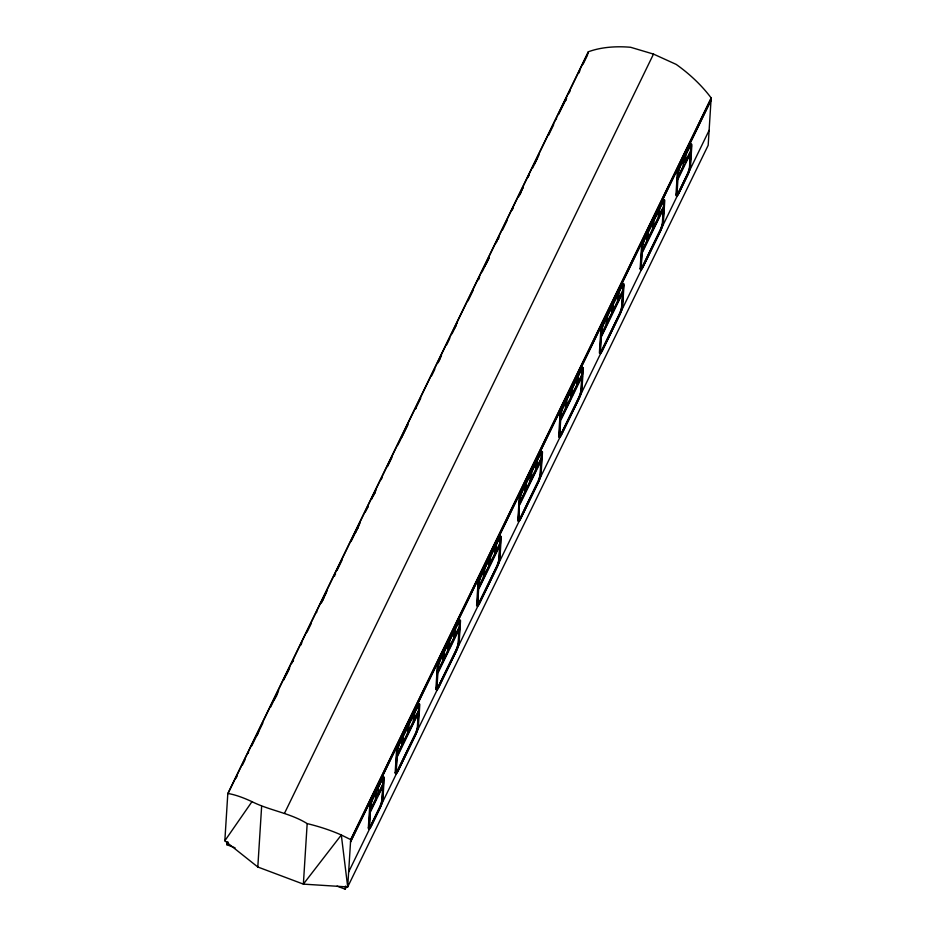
<?xml version="1.0" encoding="UTF-8"?>
<svg xmlns="http://www.w3.org/2000/svg" width="936" height="936" viewBox="0 0 936 936"><rect width="100%" height="100%" fill="white"/><g stroke="black" fill="none" stroke-linecap="round" stroke-linejoin="round"><path stroke-width="1.4" d="M383.327 783.479L383.69 777.465A7.394 1.252 -69.4 0 0 381.443 779.29L372.364 797.963A7.394 1.252 -69.4 0 0 369.708 806.224L368.328 828.114A7.394 1.252 -69.4 0 0 369.556 827.997M368.913 827.915L368.901 828.337A7.394 1.252 -69.4 0 0 371.147 826.511L380.227 807.838A7.394 1.252 -69.4 0 0 382.871 799.578L384.251 777.687A7.394 1.252 -69.4 0 0 382.005 779.501L372.926 798.186A7.394 1.252 -69.4 0 0 370.282 806.434L368.913 827.915L368.339 827.705M418.848 710.389L419.211 704.375A7.394 1.252 -69.4 0 0 416.965 706.189L399.169 742.81A7.394 1.252 -69.4 0 0 396.525 751.058L395.144 772.96A7.394 1.252 -69.4 0 0 396.08 773.194M395.717 772.75L395.717 773.171A7.394 1.252 -69.4 0 0 397.952 771.358L415.748 734.737A7.394 1.252 -69.4 0 0 418.404 726.488L419.784 704.586A7.394 1.252 -69.4 0 0 417.538 706.411L399.742 743.02A7.394 1.252 -69.4 0 0 397.086 751.269L395.717 772.75L395.144 772.539M457.33 647.174A7.394 1.252 -69.4 0 0 458.57 642.459L459.95 620.556A7.394 1.252 -69.4 0 0 457.704 622.381L439.908 658.991A7.394 1.252 -69.4 0 0 437.264 667.251L435.883 689.142A7.394 1.252 -69.4 0 0 438.13 687.328L455.926 650.707A7.394 1.252 -69.4 0 0 456.651 648.987M436.457 688.931L436.445 689.352A7.394 1.252 -69.4 0 0 438.691 687.539L456.487 650.929A7.394 1.252 -69.4 0 0 459.143 642.669L460.512 620.779A7.394 1.252 -69.4 0 0 458.277 622.592L440.482 659.201A7.394 1.252 -69.4 0 0 437.826 667.462L436.457 688.931L435.883 688.72M500.327 542.751L500.69 536.749A7.394 1.252 -69.4 0 0 498.443 538.563L480.648 575.172A7.394 1.252 -69.4 0 0 477.992 583.432L476.623 605.323A7.394 1.252 -69.4 0 0 478.858 603.509L496.653 566.9A7.394 1.252 -69.4 0 0 497.028 566.046M477.196 605.124L477.185 605.545A7.394 1.252 -69.4 0 0 479.431 603.72L497.227 567.111A7.394 1.252 -69.4 0 0 499.882 558.862L501.251 536.96A7.394 1.252 -69.4 0 0 499.005 538.773L481.209 575.394A7.394 1.252 -69.4 0 0 478.565 583.643L477.196 605.124L476.623 604.913M541.453 459.365L541.897 451.959A7.394 1.252 -69.4 0 0 539.651 453.773L521.855 490.382A7.394 1.252 -69.4 0 0 519.211 498.642L517.83 520.533A7.394 1.252 -69.4 0 0 518.766 520.779M518.404 520.334L518.392 520.755A7.394 1.252 -69.4 0 0 520.638 518.93L538.434 482.321A7.394 1.252 -69.4 0 0 541.09 474.072L542.47 452.17A7.394 1.252 -69.4 0 0 540.224 453.983L522.428 490.604A7.394 1.252 -69.4 0 0 519.772 498.853L518.404 520.334L517.83 520.124M582.367 373.955L582.73 367.942A7.394 1.252 -69.4 0 0 580.484 369.767L562.688 406.376A7.394 1.252 -69.4 0 0 560.044 414.625L558.663 436.527A7.394 1.252 -69.4 0 0 559.588 436.761M559.237 436.316L559.225 436.738A7.394 1.252 -69.4 0 0 561.471 434.924L579.267 398.315A7.394 1.252 -69.4 0 0 581.923 390.055L583.292 368.164A7.394 1.252 -69.4 0 0 581.057 369.977L563.261 406.587A7.394 1.252 -69.4 0 0 560.605 414.847L559.237 436.316L558.663 436.106M623.47 284.135A7.394 1.252 -69.4 0 0 621.223 285.948L603.428 322.557A7.394 1.252 -69.4 0 0 600.772 330.817L599.403 352.708A7.394 1.252 -69.4 0 0 600.62 352.591M606.598 316.543L606.095 324.64L600.877 335.357L601.45 335.568L606.657 324.85L607.172 316.754L606.598 316.543L603.755 322.394A6.166 1.041 -69.4 0 0 601.193 330.373L599.964 352.93A7.394 1.252 -69.4 0 0 602.211 351.105L620.006 314.496A7.394 1.252 -69.4 0 0 622.662 306.236L624.031 284.345A7.394 1.252 -69.4 0 0 621.785 286.159L603.989 322.78A7.394 1.252 -69.4 0 0 601.345 331.028L600.725 331.332M663.846 206.329L664.197 200.316A7.394 1.252 -69.4 0 0 661.963 202.129L644.167 238.75A7.394 1.252 -69.4 0 0 641.511 246.999L640.13 268.901A7.394 1.252 -69.4 0 0 641.066 269.135M640.715 268.69L640.704 269.112A7.394 1.252 -69.4 0 0 642.95 267.298L660.746 230.677A7.394 1.252 -69.4 0 0 663.39 222.429L664.771 200.526A7.394 1.252 -69.4 0 0 662.524 202.351L644.728 238.961A7.394 1.252 -69.4 0 0 642.084 247.209L640.715 268.69L640.142 268.48M690.943 150.579L691.294 144.565A7.394 1.252 -69.4 0 0 689.048 146.39L679.969 165.064A7.394 1.252 -69.4 0 0 677.325 173.324L675.944 195.214A7.394 1.252 -69.4 0 0 678.19 193.401L687.27 174.716A7.394 1.252 -69.4 0 0 688.007 172.996M690.335 153.551L689.504 166.9A6.166 1.041 -69.4 0 1 686.93 174.892L678.6 192.044A6.166 1.041 -69.4 0 1 676.424 193.799L676.997 194.021L678.308 173.09A6.166 1.041 -69.4 0 1 680.881 165.11L684.099 158.476L683.584 166.573L678.003 178.074L677.43 177.863L683.023 166.362L683.526 158.266L680.308 164.9A6.166 1.041 -69.4 0 0 677.746 172.879L676.517 195.437A7.394 1.252 -69.4 0 0 678.764 193.612L687.843 174.938A7.394 1.252 -69.4 0 0 690.487 166.678L691.868 144.787A7.394 1.252 -69.4 0 0 689.621 146.601L680.542 165.286A7.394 1.252 -69.4 0 0 677.886 173.534L677.266 173.839M307.172 823.598L303.369 884.122L341.312 834.994L347.701 886.942L350.684 839.615L341.312 834.994A93.635 34.41 9.1 0 0 307.172 823.598C290.078 812.963 269.662 810.553 251.971 801.661A93.635 25.447 37.7 0 0 227.822 793.471L588.299 51.808A90.698 50.813 18.4 0 1 630.618 47.28L653.503 54.089L676.178 64.397A90.698 47.139 35.2 0 1 711.161 97.952L708.178 145.279L347.701 886.942L303.369 884.122L257.809 867.005L224.839 840.797L227.776 794.102L588.253 52.428M235.076 847.829L226.921 844.763L227.12 841.651M257.809 867.005L261.624 806.493M337.077 886.135L345.232 889.2L345.431 886.088M377.641 789.972L377.805 787.27L381.034 780.647A6.166 1.041 -69.4 0 1 383.198 778.881L382.461 800.023A6.166 1.041 -69.4 0 1 379.887 808.002L371.557 825.154A6.166 1.041 -69.4 0 1 369.381 826.921L369.743 812.015L375.336 800.479M369.814 810.763L370.13 805.779A6.166 1.041 -69.4 0 1 372.692 797.8L375.921 791.166L376.483 791.388L375.98 799.473L370.387 810.974L369.814 810.763L375.406 799.262L375.827 792.523M369.381 826.921L370.305 812.226L383.386 785.327L382.812 785.117L378.46 794.079M370.387 810.974L370.703 806.001A6.166 1.041 -69.4 0 1 373.265 798.01L376.483 791.388M383.772 779.103A6.166 1.041 -69.4 0 0 381.595 780.858L378.378 787.48L377.875 795.577L383.456 784.075L383.198 778.881M368.819 826.71A6.166 1.041 -69.4 0 0 370.984 824.944L379.326 807.791A6.166 1.041 -69.4 0 0 381.888 799.812L382.812 785.117M380.39 805.896A7.394 1.252 -69.4 0 0 382.309 799.367L383.152 786.275M408.377 732.514L418.334 712.015L417.982 726.921A6.166 1.041 -69.4 0 1 415.42 734.912L398.362 770A6.166 1.041 -69.4 0 1 396.197 771.755L396.548 756.85L407.137 735.076M402.351 736.784L402.41 745.091L397.192 755.82L396.946 750.625A6.166 1.041 -69.4 0 1 399.508 742.634L401.778 737.954M396.197 771.755L397.121 757.06L418.907 712.226M397.192 755.82L397.507 750.836A6.166 1.041 -69.4 0 1 400.07 742.845L402.913 737.006M396.63 755.598L401.836 744.88L402.258 738.141M402.316 743.909L402.819 735.813L407.558 726.067L407.616 734.374L402.878 744.12L402.316 743.909L407.523 733.192M402.878 744.12L403.393 736.024L408.131 726.277L407.616 734.374M409.079 724.335L408.564 732.432L413.77 721.703L414.285 713.606L413.712 713.396L408.505 724.113L409.079 724.335L414.285 713.606M408.587 730.993L413.209 721.492L413.712 713.396M413.677 720.521L414.192 712.425L416.555 707.546A6.166 1.041 -69.4 0 1 418.731 705.791L418.989 710.986L414.25 720.732L413.677 720.521L418.415 710.775L418.731 705.791M414.25 720.732L414.753 712.635L417.128 707.768A6.166 1.041 -69.4 0 1 419.305 706.001M395.624 771.545A6.166 1.041 -69.4 0 0 397.8 769.778L414.847 734.702A6.166 1.041 -69.4 0 0 417.409 726.71L418.334 712.015M416.59 730.993A7.394 1.252 -69.4 0 0 417.83 726.277L418.673 713.185M436.936 687.937L437.861 673.241L459.646 628.419L458.722 643.114A6.166 1.041 -69.4 0 1 456.16 651.093L439.101 686.182A6.166 1.041 -69.4 0 1 436.936 687.937L437.287 673.031L441.64 664.069M437.369 671.791L437.674 666.806A6.166 1.041 -69.4 0 1 440.248 658.815L443.079 652.977L443.652 653.188L443.149 661.284L437.931 672.001L437.369 671.791L442.576 661.062L443.079 652.977M437.931 672.001L438.247 667.017A6.166 1.041 -69.4 0 1 440.809 659.038L443.652 653.188M443.044 660.091L443.559 651.994L448.297 642.248L448.356 650.555L443.617 660.301L443.044 660.091L447.782 650.345L448.297 642.248M443.617 660.301L444.132 652.216L448.859 642.47M448.262 649.373L453.948 637.673L454.451 629.577L449.245 640.306L448.73 648.402L449.303 648.613L454.51 637.896L455.025 629.799L449.806 640.517L449.303 648.613M454.416 636.702L454.931 628.606L457.294 623.739A6.166 1.041 -69.4 0 1 459.471 621.972L459.728 627.167L454.99 636.913L454.416 636.702L459.155 626.956L459.471 621.972M454.99 636.913L455.493 628.817L457.868 623.949A6.166 1.041 -69.4 0 1 460.032 622.194M436.363 687.726A6.166 1.041 -69.4 0 0 438.539 685.971L455.586 650.883A6.166 1.041 -69.4 0 0 458.149 642.892L458.991 629.542M489.856 564.876L499.812 544.389L499.461 559.295A6.166 1.041 -69.4 0 1 496.887 567.286L479.84 602.363A6.166 1.041 -69.4 0 1 477.664 604.13L478.027 589.224L488.604 567.438M483.818 569.158L483.877 577.465L478.67 588.182L478.413 582.988A6.166 1.041 -69.4 0 1 480.975 575.008L483.257 570.328M477.664 604.13L478.589 589.434L500.386 544.6M478.67 588.182L478.986 583.21A6.166 1.041 -69.4 0 1 481.549 575.219L484.392 569.369M478.097 587.972L483.315 577.255L483.736 570.504M483.783 576.272L484.298 568.187L489.037 558.441L489.095 566.748L484.357 576.494L483.783 576.272L489.001 565.555M484.357 576.494L484.86 568.398L489.598 558.652L489.095 566.748M490.546 556.698L490.043 564.794L495.249 554.077L495.764 545.98L495.191 545.77L489.984 556.487L490.546 556.698L495.764 545.98M490.066 563.367L494.676 553.866L495.191 545.77M495.156 552.884L495.659 544.787L498.034 539.92A6.166 1.041 -69.4 0 1 500.21 538.165L500.456 543.36L495.729 553.106L495.156 552.884L499.894 543.137L500.21 538.165M495.729 553.106L496.232 545.009L498.595 540.13A6.166 1.041 -69.4 0 1 500.772 538.375M477.103 603.907A6.166 1.041 -69.4 0 0 479.267 602.152L496.326 567.064A6.166 1.041 -69.4 0 0 498.888 559.085L499.812 544.389M498.069 563.355A7.394 1.252 -69.4 0 0 499.309 558.64L500.152 545.548M518.31 519.129L519.234 504.434L518.883 519.34L518.31 519.129A6.166 1.041 -69.4 0 0 520.486 517.362L537.533 482.274A6.166 1.041 -69.4 0 0 540.095 474.295L541.02 459.599L536.667 468.562M519.316 503.182L519.62 498.198A6.166 1.041 -69.4 0 1 522.194 490.218L525.038 484.368L525.599 484.579L525.096 492.675L519.878 503.392L519.316 503.182L524.523 492.465L525.038 484.368M519.878 503.392L520.194 498.42A6.166 1.041 -69.4 0 1 522.756 490.429L525.599 484.579M530.303 481.958L530.817 473.862L526.079 483.608L525.564 491.704L530.303 481.958L530.244 473.651L525.505 483.397L525.002 491.494L530.209 480.765L530.77 480.975M531.765 471.908L531.25 480.004L536.457 469.287L536.971 461.191L536.398 460.98L531.192 471.697L531.765 471.908L536.971 461.191M531.274 478.577L535.895 469.076L536.398 460.98M536.363 468.094L536.878 459.997L539.241 455.13A6.166 1.041 -69.4 0 1 541.418 453.375L541.675 458.57L536.936 468.316L536.363 468.094L541.102 458.347L541.418 453.375M536.936 468.316L537.439 460.219L539.815 455.341A6.166 1.041 -69.4 0 1 541.979 453.586M538.598 480.379A7.394 1.252 -69.4 0 0 540.517 473.85L541.277 462.162M518.883 519.34A6.166 1.041 -69.4 0 0 521.048 517.573L538.106 482.496A6.166 1.041 -69.4 0 0 540.669 474.505L541.593 459.81L519.808 504.644M559.705 435.322L560.641 420.627L582.426 375.804L581.502 390.499A6.166 1.041 -69.4 0 1 578.939 398.479L561.881 433.567A6.166 1.041 -69.4 0 1 559.705 435.322L560.067 420.416L570.024 399.929M560.711 419.386L561.027 414.402A6.166 1.041 -69.4 0 1 563.589 406.423L566.432 400.573L565.929 408.669L560.711 419.386L560.453 414.192A6.166 1.041 -69.4 0 1 563.027 406.201L565.859 400.362M560.149 419.176L565.356 408.447L565.777 401.708M565.824 407.476L566.338 399.38L571.077 389.633L571.639 389.856L571.135 397.94L566.397 407.686L565.824 407.476L576.728 385.059L577.231 376.962L577.29 385.281L572.083 395.998L572.586 387.902L577.804 377.185M588.182 53.68L588.299 51.808M566.397 407.686L566.912 399.602L571.639 389.856M571.077 389.633L571.135 397.94M571.51 395.788L572.025 387.691L577.231 376.962M577.196 384.088L577.711 375.991L580.074 371.124A6.166 1.041 -69.4 0 1 582.25 369.357L582.508 374.552L577.769 384.298L577.196 384.088L581.935 374.341L582.25 369.357M577.769 384.298L578.272 376.202L580.648 371.335A6.166 1.041 -69.4 0 1 582.812 369.58M559.143 435.111A6.166 1.041 -69.4 0 0 561.319 433.356L578.366 398.268A6.166 1.041 -69.4 0 0 580.928 390.277L581.771 376.927M579.782 395.472A7.394 1.252 -69.4 0 0 581.35 389.844L582.192 376.752M600.444 351.515L601.368 336.82L623.165 291.985L622.241 306.68A6.166 1.041 -69.4 0 1 619.667 314.671L602.62 349.748A6.166 1.041 -69.4 0 1 600.444 351.515L599.882 351.292M601.45 335.568L601.766 330.595A6.166 1.041 -69.4 0 1 604.328 322.604L607.172 316.754M607.136 323.879L607.639 315.783L612.378 306.037L611.875 314.133L607.136 323.879L606.563 323.657L607.078 315.572L611.816 305.826M611.723 307.172L611.875 314.133M612.589 306.575L612.764 303.872L617.971 293.155L618.544 293.366L613.326 304.083L612.823 312.179L618.029 301.462L618.439 292.172L620.814 287.305A6.166 1.041 -69.4 0 1 622.885 284.719M612.846 310.752L617.456 301.252L617.971 293.155M622.99 285.55L622.674 290.523L617.935 300.269L618.509 300.491L619.012 292.395L621.375 287.516A6.166 1.041 -69.4 0 1 623.552 285.761L622.99 285.55A6.166 1.041 -69.4 0 0 622.955 284.907M600.432 352.076A6.166 1.041 -69.4 0 0 602.047 349.537L619.105 314.449A6.166 1.041 -69.4 0 0 621.668 306.47L622.51 293.108M620.849 310.74A7.394 1.252 -69.4 0 0 622.089 306.025L623.458 284.556M618.509 300.491L623.236 290.745L623.552 285.761M641.183 267.696L642.108 253.001L663.893 208.166L662.969 222.862A6.166 1.041 -69.4 0 1 660.407 230.853L643.36 265.941A6.166 1.041 -69.4 0 1 641.183 267.696L641.546 252.79L645.898 243.816M642.19 251.761L642.505 246.776A6.166 1.041 -69.4 0 1 645.068 238.785L647.911 232.935L647.396 241.032L642.19 251.761L641.932 246.566A6.166 1.041 -69.4 0 1 644.495 238.575L647.338 232.725M641.616 251.538L646.834 240.821L647.256 234.082M647.303 239.85L647.817 231.754L652.544 222.007L653.117 222.218L652.614 230.314L647.876 240.061L647.303 239.85L658.195 217.433L658.71 209.336L658.768 217.643L653.55 228.361L654.065 220.276L659.272 209.547M647.876 240.061L648.379 231.964L653.117 222.218M652.544 222.007L652.614 230.314M652.989 228.15L653.246 224.102M658.675 216.462L659.178 208.365L661.553 203.486A6.166 1.041 -69.4 0 1 663.718 201.731L663.975 206.926L659.236 216.672L658.675 216.462L663.413 206.716L663.718 201.731M659.236 216.672L659.751 208.576L662.115 203.709A6.166 1.041 -69.4 0 1 664.291 201.942M640.61 267.485A6.166 1.041 -69.4 0 0 642.786 265.719L659.845 230.642A6.166 1.041 -69.4 0 0 662.407 222.651L663.25 209.29M661.261 227.834A7.394 1.252 -69.4 0 0 662.828 222.218L663.671 209.114M685.082 159.763L684.918 162.466L690.499 150.965L690.815 145.981L691.388 146.191L691.072 151.176L685.48 162.677L685.994 154.58L689.212 147.958A6.166 1.041 -69.4 0 1 691.388 146.191M688.346 172.084A7.394 1.252 -69.4 0 0 689.926 166.468L690.768 153.375M676.997 194.021A6.166 1.041 -69.4 0 0 679.173 192.254L687.504 175.102A6.166 1.041 -69.4 0 0 690.066 167.123L690.99 152.428L677.921 179.326L677.348 179.104L682.332 168.866M316.473 612.635L316.836 611.875M370.223 826.956A7.394 1.252 -69.4 0 0 370.574 826.301L379.653 807.616A7.394 1.252 -69.4 0 0 380.028 806.773M396.373 772.832A7.394 1.252 -69.4 0 0 397.39 771.135L415.186 734.526A7.394 1.252 -69.4 0 0 415.549 733.684M519.059 520.416A7.394 1.252 -69.4 0 0 520.077 518.72L537.872 482.11A7.394 1.252 -69.4 0 0 538.235 481.256M560.208 435.93A7.394 1.252 -69.4 0 0 560.91 434.714L578.705 398.092A7.394 1.252 -69.4 0 0 579.431 396.373M601.286 351.55A7.394 1.252 -69.4 0 0 601.637 350.895L619.433 314.285A7.394 1.252 -69.4 0 0 619.808 313.431M641.675 268.304A7.394 1.252 -69.4 0 0 642.377 267.076L660.173 230.467A7.394 1.252 -69.4 0 0 660.91 228.735M251.679 745.933L258.008 732.935M278.624 690.475L276.097 695.694L276.67 695.904M283.69 680.062L288.756 669.649M291.915 663.144L293.53 659.833M321.902 601.462L326.325 592.348M360.103 522.85L357.575 528.056L358.137 528.267M365.169 512.437L368.328 505.931M371.487 499.414L375.008 492.207M398.783 443.266L407.64 425.038M441.511 355.352L439.253 360.021A7.394 1.252 -69.4 0 0 438.89 360.863M446.577 344.939L449.736 338.434M454.802 328.01L456.066 325.412M484.778 266.327L489.212 257.213M496.174 242.892L497.437 240.295M521.083 191.623L522.99 187.726L518.509 197.016M528.044 177.302L529.32 174.704M534.374 164.291L537.545 157.774M558.687 114.262L562.279 106.879M236.012 778.249L237.288 775.616M242.401 765.098L244.963 759.833M256.464 736.164L262.852 723.013M270.527 707.242L275.64 696.723M286.498 674.365L289.704 667.789M300.561 645.43L301.837 642.798M306.95 632.28L311.431 623.072M321.013 603.357L327.413 590.207M336.995 570.48L342.108 559.962M351.058 541.546L356.171 531.028M357.447 528.395L358.722 525.763M367.029 508.669L368.316 506.037M373.429 495.518L375.98 490.265M381.092 479.735L382.379 477.114M387.492 466.596L391.962 457.388M401.544 437.662L407.944 424.511M417.526 404.785L420.72 398.209M431.59 375.851L434.784 369.275M437.978 362.7L440.54 357.447M452.041 333.778L456.511 324.57M468.023 300.901L473.136 290.382M482.075 271.966L487.188 261.448M498.057 239.089L499.333 236.469M502.538 229.893L507.008 220.685M512.121 210.167L513.396 207.535M532.572 168.082L538.96 154.931M548.554 135.205L553.667 124.687M562.606 106.283L565.812 99.707M569.006 93.132L570.281 90.499M578.588 73.406L579.864 70.773M583.069 64.198L587.539 54.99M276.073 696.279L277.781 692.769M321.902 601.988L323.68 598.326M486.603 263.121L489.072 258.125M226.921 844.763L228.197 842.131M284.509 813.302L653.503 54.089M350.684 839.615L711.161 97.952M350.637 840.235L711.114 98.572M350.567 841.487L711.044 99.824M350.52 842.107L710.997 100.444M658.71 209.336L653.492 220.054L654.065 220.276M690.815 145.981A6.166 1.041 -69.4 0 0 688.639 147.748L685.421 154.37L685.994 154.58M377.922 794.091L382.894 783.865M606.563 323.657L611.781 312.94M442.892 661.506L446.624 653.819M449.736 647.419L454.1 638.446M455.341 635.883L458.453 629.483M519.854 503.147L535.415 471.124M571.276 397.367L581.233 376.869M621.972 293.05L600.807 336.597L601.368 336.82M647.139 241.254L651.503 232.292M652.743 229.729L662.711 209.243M685.444 162.454L689.797 153.492M348.648 872.001L709.125 130.326M345.232 889.2L346.507 886.567M565.262 100.737L565.625 100.035A7.394 1.252 -69.4 0 1 565.976 99.38M415.865 408.119L416.216 407.417M224.839 840.797L251.971 801.661M416.263 731.893A7.394 1.252 -69.4 0 1 415.912 732.794M620.521 311.653A7.394 1.252 -69.4 0 1 620.17 312.554M497.741 564.268A7.394 1.252 -69.4 0 1 497.39 565.168M556.171 119.551A7.394 1.252 -69.4 0 1 556.546 118.708M566.327 98.806A7.394 1.252 -69.4 0 1 566.643 98.338M565.519 100.772A6.166 1.041 -69.4 0 1 565.824 100.234M248.192 753.34A7.394 1.252 -69.4 0 1 248.555 752.462M258.371 732.28A7.394 1.252 -69.4 0 1 258.71 731.706M257.599 734.292A6.166 1.041 -69.4 0 1 257.903 733.684M334.269 576.026A7.394 1.252 -69.4 0 1 334.632 575.371M335.299 574.33A7.394 1.252 -69.4 0 1 335.579 573.967M293.132 661.19A6.166 1.041 -69.4 0 1 293.436 660.582M398.057 444.881A7.394 1.252 -69.4 0 1 398.42 444.027M416.578 406.762A7.394 1.252 -69.4 0 1 416.918 406.201M415.806 408.775A6.166 1.041 -69.4 0 1 416.122 408.166M334.468 576.225A6.166 1.041 -69.4 0 1 334.76 575.745M439.276 360.512A6.166 1.041 -69.4 0 1 439.592 359.845M355.809 532.362A7.394 1.252 -69.4 0 1 356.136 531.449M356.476 530.548A7.394 1.252 -69.4 0 1 357.213 528.817M274.33 699.988A7.394 1.252 -69.4 0 1 274.657 699.075M275.008 698.174A7.394 1.252 -69.4 0 1 275.746 696.454M520.439 193.588A6.166 1.041 -69.4 0 1 520.755 192.886M478.589 279.747A7.394 1.252 -69.4 0 1 478.916 278.834M479.255 277.933A7.394 1.252 -69.4 0 1 479.618 277.056M498.151 238.937A7.394 1.252 -69.4 0 1 498.49 238.376M498.268 239.323A6.166 1.041 -69.4 0 1 498.537 238.926M275.453 697.648A6.166 1.041 -69.4 0 1 275.757 696.946M438.177 362.653A7.394 1.252 -69.4 0 1 438.528 361.752M457.049 323.411A7.394 1.252 -69.4 0 1 457.411 322.756M374.599 493.565A6.166 1.041 -69.4 0 1 374.903 492.956M356.932 530.022A6.166 1.041 -69.4 0 1 357.236 529.308M519.655 195.016A7.394 1.252 -69.4 0 1 519.995 194.115M520.357 193.237A7.394 1.252 -69.4 0 1 520.732 192.395"/></g></svg>
